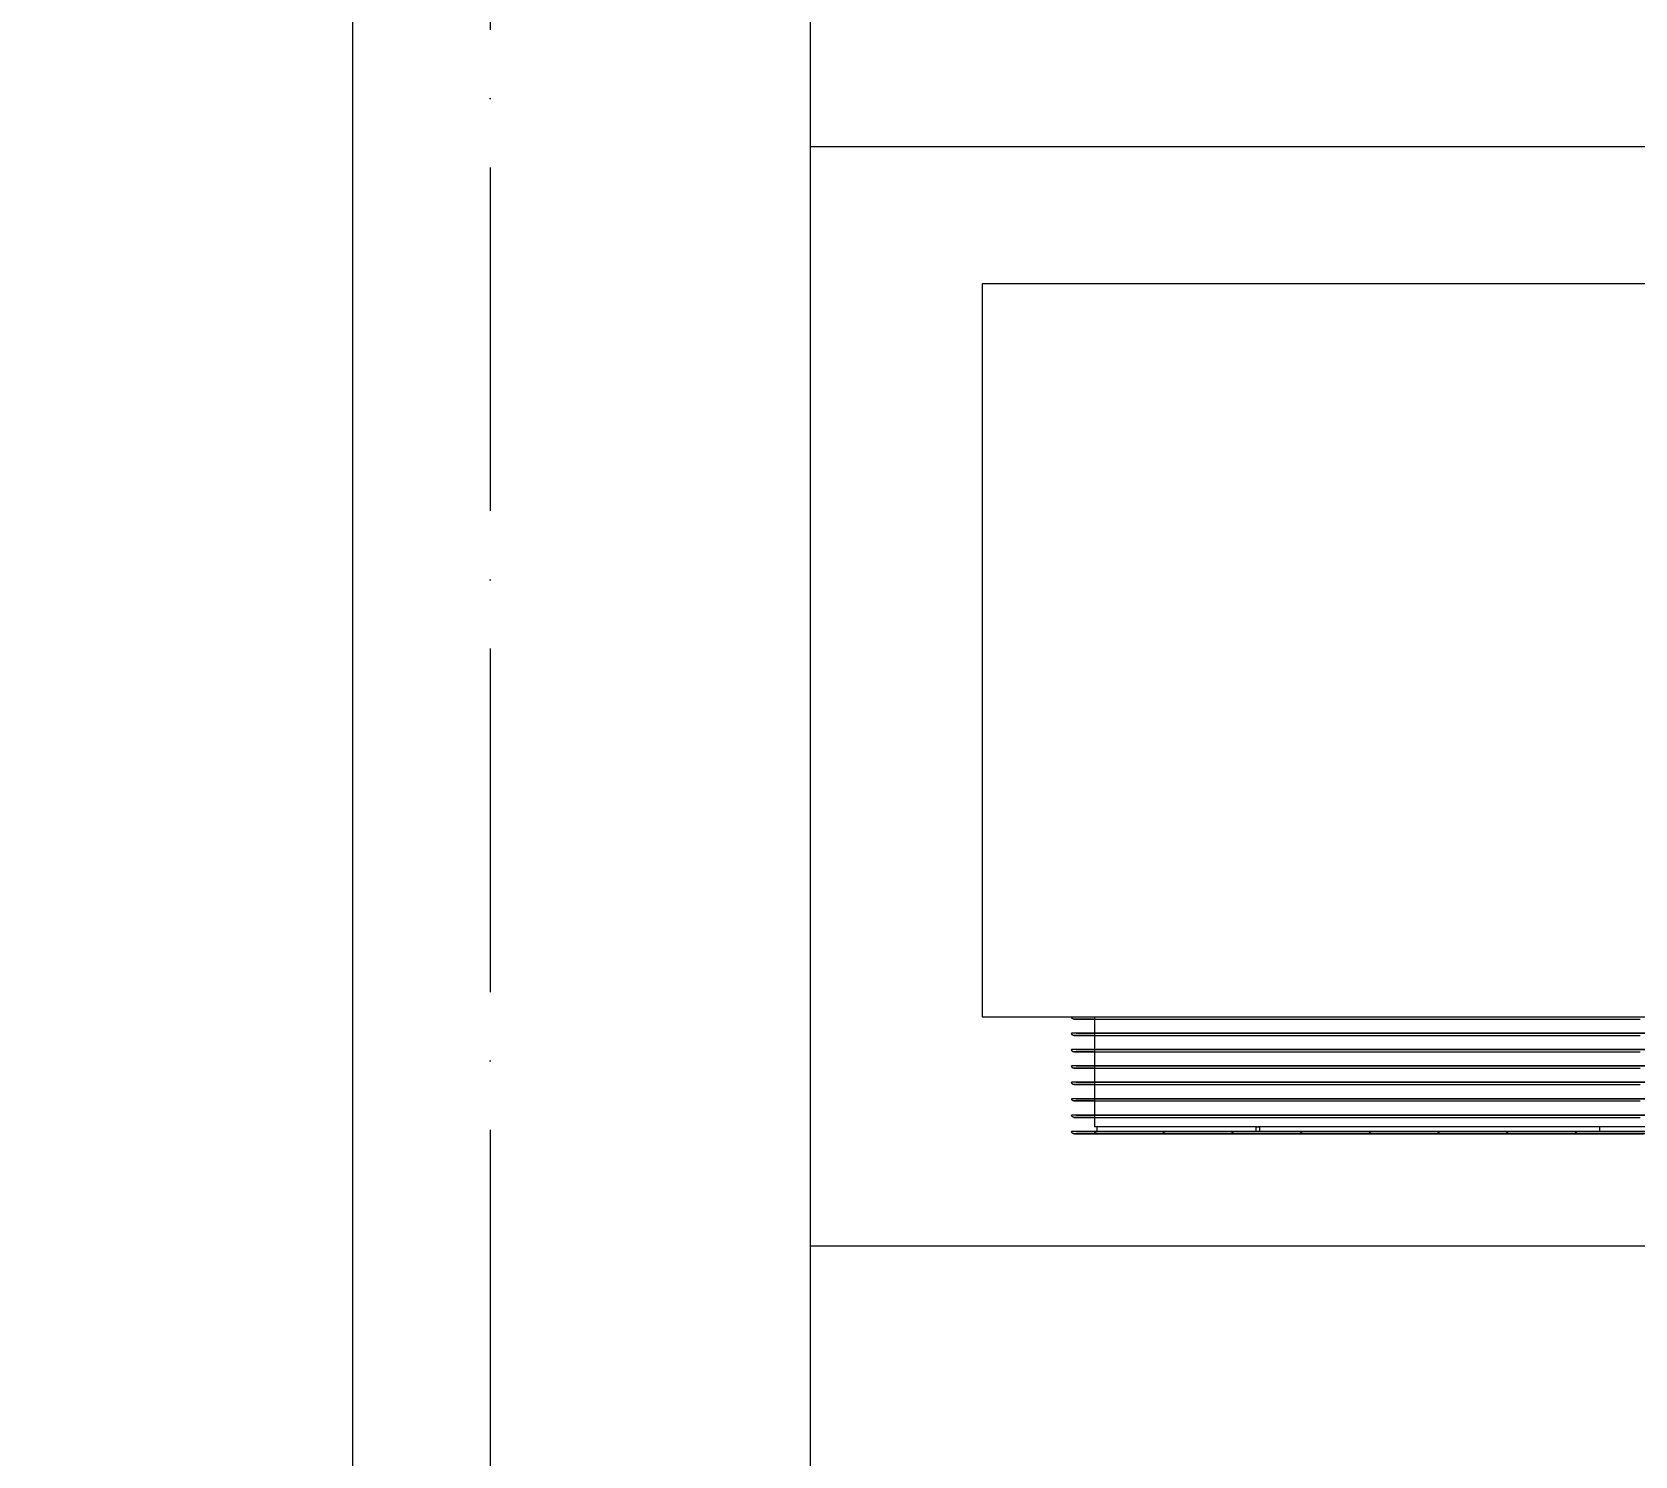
# Model space of a CAD drawing. Header units: millimetres. Extents: x -20144 to 122974, y -38328 to 48263.
# Drawn here: x 9001 to 9701, y 2908 to 3530 of the extents above; entities that cross this region are included whole.
import ezdxf

# ---------------------------------------------------------------- set-up
doc = ezdxf.new("R2010")
doc.units = ezdxf.units.MM
doc.linetypes.add('Grid Line', pattern=[4.2, 3, -0.6, 0, -0.6])
for name, color, linetype, lineweight in [('DIM', 1, 'Continuous', 5), ('DIM-200', 1, 'Continuous', 5), ('M-EQPM', 44, 'Continuous', 5), ('NET-CAT', 3, 'Continuous', 15), ('NET-THAY', 2, 'Continuous', 9), ('TRUC', 225, 'Continuous', 5)]:
    doc.layers.add(name, color=color, linetype=linetype, lineweight=lineweight)
doc.styles.add('Arial_3', font='arial_0.ttf', dxfattribs={"height": 400})
doc.dimstyles.new('Diagonal_-_2mm_Arial', dxfattribs={"dimscale": 304.8, "dimtxt": 408.10376, "dimasz": 0.984252, "dimexe": 0.656168, "dimexo": 4.593176, "dimgap": 0.098425, "dimtad": 1, "dimdec": 0, "dimzin": 0, "dimdsep": 46, "dimtxsty": 'Arial_3', "dimblk1": 'OBLIQUE', "dimblk2": 'OBLIQUE', "dimsah": 1, "dimcen": 0.09, "dimdle": 0.656168, "dimazin": 0, "dimtfac": 1, "dimtdec": 4, "dimtix": 1, "dimtmove": 0, "dimatfit": 3, "dimfxl": 0, "dimtvp": 1, "dimtolj": 1, "dimtzin": 0, "dimlwd": 9, "dimlwe": 9, "dimarcsym": 0})

# ---------------------------------------------------------------- blocks, each defined once
blk = doc.blocks.new('ALB-AC MAY LANH - Generic _Without Brackets_-1836009-MẶT BẰNG TẦNG 5 ĐẾN TẦNG 22')
at = {"layer": 'M-EQPM'}
for p, q in [((287.89, 320), (-582.11, 320)), ((-582.11, 320), (-582.11, 0)), ((-582.11, 0), (287.89, 0)), ((-533.11, 0), (-533.11, -48)), ((-534.07, -7.14), (-543.11, -7.14)), ((-41.11, -7.14), (-543.11, -7.14)), ((-541.11, -7.14), (-43.11, -7.14)), ((-541.11, -7.14), (-534.87, -7.14)), ((-534.07, -14.29), (-543.11, -14.29)), ((-41.11, -14.29), (-543.11, -14.29)), ((-541.11, -14.29), (-43.11, -14.29)), ((-541.11, -14.29), (-534.87, -14.29)), ((-534.07, -21.43), (-543.11, -21.43)), ((-41.11, -21.43), (-543.11, -21.43)), ((-541.11, -21.43), (-43.11, -21.43)), ((-541.11, -21.43), (-534.87, -21.43)), ((-534.07, -28.57), (-543.11, -28.57)), ((-41.11, -28.57), (-543.11, -28.57)), ((-541.11, -28.57), (-43.11, -28.57)), ((-541.11, -28.57), (-534.87, -28.57)), ((-534.07, -35.71), (-543.11, -35.71)), ((-41.11, -35.71), (-543.11, -35.71)), ((-541.11, -35.71), (-43.11, -35.71)), ((-541.11, -35.71), (-534.87, -35.71)), ((-534.07, -42.86), (-543.11, -42.86)), ((-41.11, -42.86), (-543.11, -42.86)), ((-541.11, -42.86), (-43.11, -42.86)), ((-541.11, -42.86), (-534.87, -42.86)), ((-462.18, -48), (-533.11, -48)), ((-532.11, -48), (-532.11, -50)), ((-462.52, -48), (-461.11, -48)), ((-462.52, -50), (-462.52, -48)), ((-122.41, -48), (-461.81, -48)), ((-461.11, -48), (-461.11, -50)), ((-312.61, -48), (-312.61, -50)), ((-533.24, -50), (-543.11, -50)), ((-41.11, -50), (-543.11, -50)), ((-541.11, -50), (-43.11, -50)), ((-541.11, -50), (-532.87, -50)), ((-462.18, -50), (-533.11, -50)), ((-461.11, -50), (-532.11, -50)), ((-531.11, -50), (-462.17, -50)), ((-462.3, -50), (-503.11, -50)), ((-501.11, -50), (-462.34, -50)), ((-462.37, -50), (-473.11, -50)), ((-471.11, -50), (-462.08, -50)), ((-461.11, -50), (-462.52, -50)), ((-122.41, -50), (-461.81, -50)), ((-312.61, -50), (-461.11, -50)), ((-460.4, -50), (-123.82, -50)), ((-143.65, -50), (-440.56, -50)), ((-439.15, -50), (-145.07, -50)), ((-164.12, -50), (-420.09, -50)), ((-418.68, -50), (-165.54, -50)), ((-186.01, -50), (-398.21, -50)), ((-396.79, -50), (-187.42, -50)), ((-207.26, -50), (-376.96, -50)), ((-375.54, -50), (-208.68, -50)), ((-228.52, -50), (-355.69, -50)), ((-354.28, -50), (-229.94, -50)), ((-249.64, -50), (-334.58, -50)), ((-333.16, -50), (-251.05, -50)), ((-270.82, -50), (-313.4, -50)), ((-271.02, -50), (-313.2, -50)), ((-313.2, -50), (-271.02, -50)), ((-313.13, -50), (-271.08, -50)), ((-271.1, -50), (-313.12, -50)), ((-271.36, -50), (-312.85, -50)), ((-312.85, -50), (-271.37, -50)), ((-312.85, -50), (-271.36, -50)), ((-271.38, -50), (-312.84, -50)), ((-271.41, -50), (-312.81, -50)), ((-312.8, -50), (-271.41, -50)), ((-271.45, -50), (-312.76, -50)), ((-312.76, -50), (-271.45, -50)), ((-271.45, -50), (-312.76, -50)), ((-312.76, -50), (-271.46, -50)), ((-271.58, -50), (-312.63, -50)), ((-312.63, -50), (-271.59, -50)), ((-271.6, -50), (-312.62, -50)), ((-312.62, -50), (-271.6, -50)), ((-311.79, -50), (-272.43, -50))]:
    blk.add_line(p, q, dxfattribs=at)
at = {"layer": 'M-EQPM', "flags": 128}
for points in [[(-542.11, -1), (-542.15, -1), (-542.19, -1), (-542.23, -0.99), (-542.27, -0.99), (-542.31, -0.98), (-542.35, -0.97), (-542.38, -0.96), (-542.42, -0.95), (-542.46, -0.94), (-542.5, -0.92), (-542.53, -0.9), (-542.57, -0.89), (-542.61, -0.87), (-542.64, -0.85), (-542.67, -0.83), (-542.71, -0.8), (-542.74, -0.78), (-542.77, -0.75), (-542.8, -0.72), (-542.83, -0.7), (-542.85, -0.67), (-542.88, -0.64), (-542.9, -0.61), (-542.93, -0.57), (-542.95, -0.54), (-542.97, -0.51), (-542.99, -0.47), (-543.01, -0.44), (-543.03, -0.4), (-543.04, -0.36), (-543.05, -0.32), (-543.07, -0.29), (-543.08, -0.25), (-543.09, -0.21), (-543.09, -0.17), (-543.1, -0.13), (-543.1, -0.09), (-543.11, -0.05), (-543.11, -0.01)], [(-542.11, -1), (-541.91, -1), (-541.31, -1), (-540.31, -1), (-538.92, -1), (-537.13, -1), (-534.94, -1), (-532.37, -1), (-529.42, -1), (-526.08, -1), (-522.37, -1), (-518.3, -1), (-513.86, -1), (-509.06, -1), (-503.92, -1), (-498.44, -1), (-492.63, -1), (-486.5, -1), (-480.06, -1), (-473.32, -1), (-466.29, -1), (-458.97, -1), (-451.4, -1), (-443.56, -1), (-435.49, -1), (-427.18, -1), (-418.66, -1), (-409.94, -1), (-401.03, -1), (-391.94, -1), (-382.7, -1), (-373.31, -1), (-363.79, -1), (-354.15, -1), (-344.42, -1), (-334.6, -1), (-324.71, -1), (-314.78, -1), (-304.8, -1), (-294.81, -1)], [(-533.6, -1), (-536, -1), (-538, -1), (-539.61, -1), (-540.82, -1), (-541.63, -1), (-542.05, -1), (-542.11, -1)], [(-542.11, -8.14), (-542.15, -8.14), (-542.19, -8.14), (-542.23, -8.14), (-542.27, -8.13), (-542.31, -8.12), (-542.35, -8.11), (-542.38, -8.1), (-542.42, -8.09), (-542.46, -8.08), (-542.5, -8.06), (-542.53, -8.05), (-542.57, -8.03), (-542.61, -8.01), (-542.64, -7.99), (-542.67, -7.97), (-542.71, -7.94), (-542.74, -7.92), (-542.77, -7.89), (-542.8, -7.87), (-542.83, -7.84), (-542.85, -7.81), (-542.88, -7.78), (-542.9, -7.75), (-542.93, -7.72), (-542.95, -7.68), (-542.97, -7.65), (-542.99, -7.61), (-543.01, -7.58), (-543.03, -7.54), (-543.04, -7.51), (-543.05, -7.47), (-543.07, -7.43), (-543.08, -7.39), (-543.09, -7.35), (-543.09, -7.31), (-543.1, -7.27), (-543.1, -7.23), (-543.11, -7.19), (-543.11, -7.15), (-543.11, -7.14)], [(-542.11, -8.14), (-541.91, -8.14), (-541.31, -8.14), (-540.31, -8.14), (-538.92, -8.14), (-537.13, -8.14), (-534.94, -8.14), (-532.37, -8.14), (-529.42, -8.14), (-526.08, -8.14), (-522.37, -8.14), (-518.3, -8.14), (-513.86, -8.14), (-509.06, -8.14), (-503.92, -8.14), (-498.44, -8.14), (-492.63, -8.14), (-486.5, -8.14), (-480.06, -8.14), (-473.32, -8.14), (-466.29, -8.14), (-458.97, -8.14), (-451.4, -8.14), (-443.56, -8.14), (-435.49, -8.14), (-427.18, -8.14), (-418.66, -8.14), (-409.94, -8.14), (-401.03, -8.14), (-391.94, -8.14), (-382.7, -8.14), (-373.31, -8.14), (-363.79, -8.14), (-354.15, -8.14), (-344.42, -8.14), (-334.6, -8.14), (-324.71, -8.14), (-314.78, -8.14), (-304.8, -8.14), (-294.81, -8.14)], [(-533.6, -8.14), (-536, -8.14), (-538, -8.14), (-539.61, -8.14), (-540.82, -8.14), (-541.63, -8.14), (-542.05, -8.14), (-542.11, -8.14)], [(-542.11, -15.29), (-542.15, -15.28), (-542.19, -15.28), (-542.23, -15.28), (-542.27, -15.27), (-542.31, -15.27), (-542.35, -15.26), (-542.38, -15.25), (-542.42, -15.23), (-542.46, -15.22), (-542.5, -15.21), (-542.53, -15.19), (-542.57, -15.17), (-542.61, -15.15), (-542.64, -15.13), (-542.67, -15.11), (-542.71, -15.09), (-542.74, -15.06), (-542.77, -15.04), (-542.8, -15.01), (-542.83, -14.98), (-542.85, -14.95), (-542.88, -14.92), (-542.9, -14.89), (-542.93, -14.86), (-542.95, -14.83), (-542.97, -14.79), (-542.99, -14.76), (-543.01, -14.72), (-543.03, -14.69), (-543.04, -14.65), (-543.05, -14.61), (-543.07, -14.57), (-543.08, -14.53), (-543.09, -14.49), (-543.09, -14.46), (-543.1, -14.42), (-543.1, -14.38), (-543.11, -14.34), (-543.11, -14.3), (-543.11, -14.29)], [(-542.11, -15.29), (-541.91, -15.29), (-541.31, -15.29), (-540.31, -15.29), (-538.92, -15.29), (-537.13, -15.29), (-534.94, -15.29), (-532.37, -15.29), (-529.42, -15.29), (-526.08, -15.29), (-522.37, -15.29), (-518.3, -15.29), (-513.86, -15.29), (-509.06, -15.29), (-503.92, -15.29), (-498.44, -15.29), (-492.63, -15.29), (-486.5, -15.29), (-480.06, -15.29), (-473.32, -15.29), (-466.29, -15.29), (-458.97, -15.29), (-451.4, -15.29), (-443.56, -15.29), (-435.49, -15.29), (-427.18, -15.29), (-418.66, -15.29), (-409.94, -15.29), (-401.03, -15.29), (-391.94, -15.29), (-382.7, -15.29), (-373.31, -15.29), (-363.79, -15.29), (-354.15, -15.29), (-344.42, -15.29), (-334.6, -15.29), (-324.71, -15.29), (-314.78, -15.29), (-304.8, -15.29), (-294.81, -15.29)], [(-533.6, -15.29), (-536, -15.29), (-538, -15.29), (-539.61, -15.29), (-540.82, -15.29), (-541.63, -15.29), (-542.05, -15.29), (-542.11, -15.29)], [(-542.11, -22.43), (-542.15, -22.43), (-542.19, -22.43), (-542.23, -22.42), (-542.27, -22.42), (-542.31, -22.41), (-542.35, -22.4), (-542.38, -22.39), (-542.42, -22.38), (-542.46, -22.36), (-542.5, -22.35), (-542.53, -22.33), (-542.57, -22.32), (-542.61, -22.3), (-542.64, -22.28), (-542.67, -22.25), (-542.71, -22.23), (-542.74, -22.21), (-542.77, -22.18), (-542.8, -22.15), (-542.83, -22.13), (-542.85, -22.1), (-542.88, -22.07), (-542.9, -22.03), (-542.93, -22), (-542.95, -21.97), (-542.97, -21.93), (-542.99, -21.9), (-543.01, -21.86), (-543.03, -21.83), (-543.04, -21.79), (-543.05, -21.75), (-543.07, -21.72), (-543.08, -21.68), (-543.09, -21.64), (-543.09, -21.6), (-543.1, -21.56), (-543.1, -21.52), (-543.11, -21.48), (-543.11, -21.44), (-543.11, -21.43)], [(-542.11, -22.43), (-541.91, -22.43), (-541.31, -22.43), (-540.31, -22.43), (-538.92, -22.43), (-537.13, -22.43), (-534.94, -22.43), (-532.37, -22.43), (-529.42, -22.43), (-526.08, -22.43), (-522.37, -22.43), (-518.3, -22.43), (-513.86, -22.43), (-509.06, -22.43), (-503.92, -22.43), (-498.44, -22.43), (-492.63, -22.43), (-486.5, -22.43), (-480.06, -22.43), (-473.32, -22.43), (-466.29, -22.43), (-458.97, -22.43), (-451.4, -22.43), (-443.56, -22.43), (-435.49, -22.43), (-427.18, -22.43), (-418.66, -22.43), (-409.94, -22.43), (-401.03, -22.43), (-391.94, -22.43), (-382.7, -22.43), (-373.31, -22.43), (-363.79, -22.43), (-354.15, -22.43), (-344.42, -22.43), (-334.6, -22.43), (-324.71, -22.43), (-314.78, -22.43), (-304.8, -22.43), (-294.81, -22.43)], [(-533.6, -22.43), (-536, -22.43), (-538, -22.43), (-539.61, -22.43), (-540.82, -22.43), (-541.63, -22.43), (-542.05, -22.43), (-542.11, -22.43)], [(-542.11, -29.57), (-542.15, -29.57), (-542.19, -29.57), (-542.23, -29.56), (-542.27, -29.56), (-542.31, -29.55), (-542.35, -29.54), (-542.38, -29.53), (-542.42, -29.52), (-542.46, -29.51), (-542.5, -29.49), (-542.53, -29.48), (-542.57, -29.46), (-542.61, -29.44), (-542.64, -29.42), (-542.67, -29.4), (-542.71, -29.37), (-542.74, -29.35), (-542.77, -29.32), (-542.8, -29.3), (-542.83, -29.27), (-542.85, -29.24), (-542.88, -29.21), (-542.9, -29.18), (-542.93, -29.14), (-542.95, -29.11), (-542.97, -29.08), (-542.99, -29.04), (-543.01, -29.01), (-543.03, -28.97), (-543.04, -28.93), (-543.05, -28.9), (-543.07, -28.86), (-543.08, -28.82), (-543.09, -28.78), (-543.09, -28.74), (-543.1, -28.7), (-543.1, -28.66), (-543.11, -28.62), (-543.11, -28.58), (-543.11, -28.57)], [(-542.11, -29.57), (-541.91, -29.57), (-541.31, -29.57), (-540.31, -29.57), (-538.92, -29.57), (-537.13, -29.57), (-534.94, -29.57), (-532.37, -29.57), (-529.42, -29.57), (-526.08, -29.57), (-522.37, -29.57), (-518.3, -29.57), (-513.86, -29.57), (-509.06, -29.57), (-503.92, -29.57), (-498.44, -29.57), (-492.63, -29.57), (-486.5, -29.57), (-480.06, -29.57), (-473.32, -29.57), (-466.29, -29.57), (-458.97, -29.57), (-451.4, -29.57), (-443.56, -29.57), (-435.49, -29.57), (-427.18, -29.57), (-418.66, -29.57), (-409.94, -29.57), (-401.03, -29.57), (-391.94, -29.57), (-382.7, -29.57), (-373.31, -29.57), (-363.79, -29.57), (-354.15, -29.57), (-344.42, -29.57), (-334.6, -29.57), (-324.71, -29.57), (-314.78, -29.57), (-304.8, -29.57), (-294.81, -29.57)], [(-533.6, -29.57), (-536, -29.57), (-538, -29.57), (-539.61, -29.57), (-540.82, -29.57), (-541.63, -29.57), (-542.05, -29.57), (-542.11, -29.57)], [(-542.11, -36.71), (-542.15, -36.71), (-542.19, -36.71), (-542.23, -36.71), (-542.27, -36.7), (-542.31, -36.69), (-542.35, -36.69), (-542.38, -36.68), (-542.42, -36.66), (-542.46, -36.65), (-542.5, -36.64), (-542.53, -36.62), (-542.57, -36.6), (-542.61, -36.58), (-542.64, -36.56), (-542.67, -36.54), (-542.71, -36.52), (-542.74, -36.49), (-542.77, -36.47), (-542.8, -36.44), (-542.83, -36.41), (-542.85, -36.38), (-542.88, -36.35), (-542.9, -36.32), (-542.93, -36.29), (-542.95, -36.25), (-542.97, -36.22), (-542.99, -36.19), (-543.01, -36.15), (-543.03, -36.11), (-543.04, -36.08), (-543.05, -36.04), (-543.07, -36), (-543.08, -35.96), (-543.09, -35.92), (-543.09, -35.88), (-543.1, -35.84), (-543.1, -35.8), (-543.11, -35.77), (-543.11, -35.73), (-543.11, -35.71)], [(-542.11, -36.71), (-541.91, -36.71), (-541.31, -36.71), (-540.31, -36.71), (-538.92, -36.71), (-537.13, -36.71), (-534.94, -36.71), (-532.37, -36.71), (-529.42, -36.71), (-526.08, -36.71), (-522.37, -36.71), (-518.3, -36.71), (-513.86, -36.71), (-509.06, -36.71), (-503.92, -36.71), (-498.44, -36.71), (-492.63, -36.71), (-486.5, -36.71), (-480.06, -36.71), (-473.32, -36.71), (-466.29, -36.71), (-458.97, -36.71), (-451.4, -36.71), (-443.56, -36.71), (-435.49, -36.71), (-427.18, -36.71), (-418.66, -36.71), (-409.94, -36.71), (-401.03, -36.71), (-391.94, -36.71), (-382.7, -36.71), (-373.31, -36.71), (-363.79, -36.71), (-354.15, -36.71), (-344.42, -36.71), (-334.6, -36.71), (-324.71, -36.71), (-314.78, -36.71), (-304.8, -36.71), (-294.81, -36.71)], [(-533.6, -36.71), (-536, -36.71), (-538, -36.71), (-539.61, -36.71), (-540.82, -36.71), (-541.63, -36.71), (-542.05, -36.71), (-542.11, -36.71)], [(-542.11, -43.86), (-542.15, -43.86), (-542.19, -43.85), (-542.23, -43.85), (-542.27, -43.84), (-542.31, -43.84), (-542.35, -43.83), (-542.38, -43.82), (-542.42, -43.81), (-542.46, -43.79), (-542.5, -43.78), (-542.53, -43.76), (-542.57, -43.74), (-542.61, -43.72), (-542.64, -43.7), (-542.67, -43.68), (-542.71, -43.66), (-542.74, -43.63), (-542.77, -43.61), (-542.8, -43.58), (-542.83, -43.55), (-542.85, -43.52), (-542.88, -43.49), (-542.9, -43.46), (-542.93, -43.43), (-542.95, -43.4), (-542.97, -43.36), (-542.99, -43.33), (-543.01, -43.29), (-543.03, -43.26), (-543.04, -43.22), (-543.05, -43.18), (-543.07, -43.14), (-543.08, -43.11), (-543.09, -43.07), (-543.09, -43.03), (-543.1, -42.99), (-543.1, -42.95), (-543.11, -42.91), (-543.11, -42.87), (-543.11, -42.86)], [(-542.11, -43.86), (-541.91, -43.86), (-541.31, -43.86), (-540.31, -43.86), (-538.92, -43.86), (-537.13, -43.86), (-534.94, -43.86), (-532.37, -43.86), (-529.42, -43.86), (-526.08, -43.86), (-522.37, -43.86), (-518.3, -43.86), (-513.86, -43.86), (-509.06, -43.86), (-503.92, -43.86), (-498.44, -43.86), (-492.63, -43.86), (-486.5, -43.86), (-480.06, -43.86), (-473.32, -43.86), (-466.29, -43.86), (-458.97, -43.86), (-451.4, -43.86), (-443.56, -43.86), (-435.49, -43.86), (-427.18, -43.86), (-418.66, -43.86), (-409.94, -43.86), (-401.03, -43.86), (-391.94, -43.86), (-382.7, -43.86), (-373.31, -43.86), (-363.79, -43.86), (-354.15, -43.86), (-344.42, -43.86), (-334.6, -43.86), (-324.71, -43.86), (-314.78, -43.86), (-304.8, -43.86), (-294.81, -43.86)], [(-533.6, -43.86), (-536, -43.86), (-538, -43.86), (-539.61, -43.86), (-540.82, -43.86), (-541.63, -43.86), (-542.05, -43.86), (-542.11, -43.86)], [(-542.11, -51), (-542.15, -51), (-542.19, -51), (-542.23, -50.99), (-542.27, -50.99), (-542.31, -50.98), (-542.35, -50.97), (-542.38, -50.96), (-542.42, -50.95), (-542.46, -50.94), (-542.5, -50.92), (-542.53, -50.9), (-542.57, -50.89), (-542.61, -50.87), (-542.64, -50.85), (-542.67, -50.83), (-542.71, -50.8), (-542.74, -50.78), (-542.77, -50.75), (-542.8, -50.72), (-542.83, -50.7), (-542.85, -50.67), (-542.88, -50.64), (-542.9, -50.61), (-542.93, -50.57), (-542.95, -50.54), (-542.97, -50.51), (-542.99, -50.47), (-543.01, -50.44), (-543.03, -50.4), (-543.04, -50.36), (-543.05, -50.32), (-543.07, -50.29), (-543.08, -50.25), (-543.09, -50.21), (-543.09, -50.17), (-543.1, -50.13), (-543.1, -50.09), (-543.11, -50.05), (-543.11, -50.01), (-543.11, -50)], [(-542.11, -51), (-541.91, -51), (-541.31, -51), (-540.31, -51), (-538.92, -51), (-537.13, -51), (-534.94, -51), (-532.37, -51), (-529.42, -51), (-526.08, -51), (-522.37, -51), (-518.3, -51), (-513.86, -51), (-509.06, -51), (-503.92, -51), (-498.44, -51), (-492.63, -51), (-486.5, -51), (-480.06, -51), (-473.32, -51), (-466.29, -51), (-458.97, -51), (-451.4, -51), (-443.56, -51), (-435.49, -51), (-427.18, -51), (-418.66, -51), (-409.94, -51), (-401.03, -51), (-391.94, -51), (-382.7, -51), (-373.31, -51), (-363.79, -51), (-354.15, -51), (-344.42, -51), (-334.6, -51), (-324.71, -51), (-314.78, -51), (-304.8, -51), (-294.81, -51)], [(-289.41, -51), (-299.41, -51), (-309.4, -51), (-319.36, -51), (-329.27, -51), (-339.13, -51), (-348.91, -51), (-358.6, -51), (-368.18, -51), (-377.65, -51), (-386.97, -51), (-396.15, -51), (-405.15, -51), (-413.98, -51), (-422.61, -51), (-431.03, -51), (-439.23, -51), (-447.2, -51), (-454.92, -51), (-462.37, -51), (-469.56, -51), (-476.46, -51), (-483.06, -51), (-489.36, -51), (-495.35, -51), (-501.01, -51), (-506.33, -51), (-511.31, -51), (-515.94, -51), (-520.22, -51), (-524.13, -51), (-527.66, -51), (-530.82, -51), (-533.6, -51), (-536, -51), (-538, -51), (-539.61, -51), (-540.82, -51), (-541.63, -51), (-542.05, -51), (-542.11, -51)], [(-532.11, -51), (-532.15, -51), (-532.19, -51), (-532.23, -50.99), (-532.27, -50.99), (-532.31, -50.98), (-532.35, -50.97), (-532.38, -50.96), (-532.42, -50.95), (-532.46, -50.94), (-532.5, -50.92), (-532.53, -50.9), (-532.57, -50.89), (-532.61, -50.87), (-532.64, -50.85), (-532.67, -50.83), (-532.71, -50.8), (-532.74, -50.78), (-532.77, -50.75), (-532.8, -50.72), (-532.83, -50.7), (-532.85, -50.67), (-532.88, -50.64), (-532.9, -50.61), (-532.93, -50.57), (-532.95, -50.54), (-532.97, -50.51), (-532.99, -50.47), (-533.01, -50.44), (-533.03, -50.4), (-533.04, -50.36), (-533.05, -50.32), (-533.07, -50.29), (-533.08, -50.25), (-533.09, -50.21), (-533.09, -50.17), (-533.1, -50.13), (-533.1, -50.09), (-533.11, -50.05), (-533.11, -50.01), (-533.11, -50)], [(-532.11, -51), (-531.92, -51), (-531.34, -51), (-530.38, -51), (-529.04, -51), (-527.32, -51), (-525.23, -51), (-522.76, -51), (-519.93, -51), (-516.72, -51), (-513.16, -51), (-509.25, -51), (-504.99, -51), (-500.39, -51), (-495.45, -51), (-490.19, -51), (-484.61, -51), (-478.73, -51), (-472.54, -51), (-466.07, -51), (-459.32, -51), (-452.3, -51), (-445.02, -51), (-437.51, -51), (-429.75, -51), (-421.78, -51), (-413.6, -51), (-405.23, -51), (-396.67, -51), (-387.95, -51), (-379.07, -51), (-370.06, -51), (-360.92, -51), (-351.67, -51), (-342.33, -51), (-332.9, -51), (-323.41, -51), (-313.87, -51), (-304.29, -51), (-294.7, -51)], [(-289.52, -51), (-299.12, -51), (-308.7, -51), (-318.27, -51), (-327.78, -51), (-337.25, -51), (-346.64, -51), (-355.94, -51), (-365.14, -51), (-374.22, -51), (-383.18, -51), (-391.98, -51), (-400.63, -51), (-409.1, -51), (-417.39, -51), (-425.48, -51), (-433.35, -51), (-441, -51), (-448.4, -51), (-455.56, -51), (-462.46, -51), (-469.08, -51), (-475.42, -51), (-481.47, -51), (-487.22, -51), (-492.65, -51), (-497.76, -51), (-502.54, -51), (-506.99, -51), (-511.09, -51), (-514.85, -51), (-518.24, -51), (-521.28, -51), (-523.94, -51), (-526.24, -51), (-528.16, -51), (-529.71, -51), (-530.87, -51), (-531.65, -51), (-532.05, -51), (-532.11, -51)], [(-502.11, -51), (-502.15, -51), (-502.19, -51), (-502.23, -50.99), (-502.27, -50.99), (-502.31, -50.98), (-502.35, -50.97), (-502.38, -50.96), (-502.42, -50.95), (-502.46, -50.94), (-502.5, -50.92), (-502.53, -50.9), (-502.57, -50.89), (-502.61, -50.87), (-502.64, -50.85), (-502.67, -50.83), (-502.71, -50.8), (-502.74, -50.78), (-502.77, -50.75), (-502.8, -50.72), (-502.83, -50.7), (-502.85, -50.67), (-502.88, -50.64), (-502.9, -50.61), (-502.93, -50.57), (-502.95, -50.54), (-502.97, -50.51), (-502.99, -50.47), (-503.01, -50.44), (-503.03, -50.4), (-503.04, -50.36), (-503.05, -50.32), (-503.07, -50.29), (-503.08, -50.25), (-503.09, -50.21), (-503.09, -50.17), (-503.1, -50.13), (-503.1, -50.09), (-503.11, -50.05), (-503.11, -50.01), (-503.11, -50)], [(-502.11, -51), (-501.94, -51), (-501.44, -51), (-500.6, -51), (-499.43, -51), (-497.92, -51), (-496.09, -51), (-493.93, -51), (-491.45, -51), (-488.65, -51), (-485.53, -51), (-482.11, -51), (-478.38, -51), (-474.35, -51), (-470.03, -51), (-465.43, -51), (-460.55, -51), (-455.4, -51), (-449.99, -51), (-444.32, -51), (-438.42, -51), (-432.28, -51), (-425.91, -51), (-419.33, -51), (-412.55, -51), (-405.57, -51), (-398.41, -51), (-391.09, -51), (-383.6, -51), (-375.97, -51), (-368.2, -51), (-360.32, -51), (-352.32, -51), (-344.23, -51), (-336.05, -51), (-327.8, -51), (-319.5, -51), (-311.15, -51), (-302.77, -51), (-294.38, -51)], [(-289.84, -51), (-298.24, -51), (-306.63, -51), (-315, -51), (-323.33, -51), (-331.6, -51), (-339.82, -51), (-347.96, -51), (-356.01, -51), (-363.96, -51), (-371.79, -51), (-379.5, -51), (-387.07, -51), (-394.48, -51), (-401.73, -51), (-408.81, -51), (-415.69, -51), (-422.38, -51), (-428.87, -51), (-435.13, -51), (-441.16, -51), (-446.96, -51), (-452.51, -51), (-457.8, -51), (-462.83, -51), (-467.58, -51), (-472.06, -51), (-476.24, -51), (-480.13, -51), (-483.72, -51), (-487, -51), (-489.98, -51), (-492.63, -51), (-494.96, -51), (-496.97, -51), (-498.66, -51), (-500.01, -51), (-501.03, -51), (-501.71, -51), (-502.06, -51), (-502.11, -51)], [(-472.11, -51), (-472.15, -51), (-472.19, -51), (-472.23, -50.99), (-472.27, -50.99), (-472.31, -50.98), (-472.35, -50.97), (-472.38, -50.96), (-472.42, -50.95), (-472.46, -50.94), (-472.5, -50.92), (-472.53, -50.9), (-472.57, -50.89), (-472.61, -50.87), (-472.64, -50.85), (-472.67, -50.83), (-472.71, -50.8), (-472.74, -50.78), (-472.77, -50.75), (-472.8, -50.72), (-472.83, -50.7), (-472.85, -50.67), (-472.88, -50.64), (-472.9, -50.61), (-472.93, -50.57), (-472.95, -50.54), (-472.97, -50.51), (-472.99, -50.47), (-473.01, -50.44), (-473.03, -50.4), (-473.04, -50.36), (-473.05, -50.32), (-473.07, -50.29), (-473.08, -50.25), (-473.09, -50.21), (-473.09, -50.17), (-473.1, -50.13), (-473.1, -50.09), (-473.11, -50.05), (-473.11, -50.01), (-473.11, -50)], [(-472.11, -51), (-471.96, -51), (-471.53, -51), (-470.81, -51), (-469.81, -51), (-468.52, -51), (-466.95, -51), (-465.1, -51), (-462.97, -51), (-460.57, -51), (-457.9, -51), (-454.96, -51), (-451.77, -51), (-448.32, -51), (-444.61, -51), (-440.67, -51), (-436.49, -51), (-432.07, -51), (-427.43, -51), (-422.58, -51), (-417.52, -51), (-412.25, -51), (-406.8, -51), (-401.16, -51), (-395.34, -51), (-389.36, -51), (-383.23, -51), (-376.95, -51), (-370.53, -51), (-363.99, -51), (-357.33, -51), (-350.57, -51), (-343.72, -51), (-336.78, -51), (-329.77, -51), (-322.7, -51), (-315.58, -51), (-308.43, -51), (-301.25, -51), (-294.05, -51)], [(-290.17, -51), (-297.36, -51), (-304.56, -51), (-311.73, -51), (-318.87, -51), (-325.96, -51), (-333, -51), (-339.98, -51), (-346.88, -51), (-353.7, -51), (-360.41, -51), (-367.01, -51), (-373.5, -51), (-379.86, -51), (-386.07, -51), (-392.13, -51), (-398.04, -51), (-403.77, -51), (-409.33, -51), (-414.7, -51), (-419.87, -51), (-424.84, -51), (-429.6, -51), (-434.13, -51), (-438.44, -51), (-442.51, -51), (-446.35, -51), (-449.94, -51), (-453.27, -51), (-456.35, -51), (-459.16, -51), (-461.71, -51), (-463.98, -51), (-465.98, -51), (-467.71, -51), (-469.15, -51), (-470.31, -51), (-471.18, -51), (-471.77, -51), (-472.07, -51), (-472.11, -51)], [(-442.11, -51), (-442.15, -51), (-442.19, -51), (-442.23, -50.99), (-442.27, -50.99), (-442.31, -50.98), (-442.35, -50.97), (-442.38, -50.96), (-442.42, -50.95), (-442.46, -50.94), (-442.5, -50.92), (-442.53, -50.9), (-442.57, -50.89), (-442.61, -50.87), (-442.64, -50.85), (-442.67, -50.83), (-442.71, -50.8), (-442.74, -50.78), (-442.77, -50.75), (-442.8, -50.72), (-442.83, -50.7), (-442.85, -50.67), (-442.88, -50.64), (-442.9, -50.61), (-442.93, -50.57), (-442.95, -50.54), (-442.97, -50.51), (-442.99, -50.47), (-443.01, -50.44), (-443.03, -50.4), (-443.04, -50.36), (-443.05, -50.32), (-443.07, -50.29), (-443.08, -50.25), (-443.09, -50.21), (-443.09, -50.17), (-443.1, -50.13), (-443.1, -50.09), (-443.11, -50.05)], [(-442.11, -51), (-441.99, -51), (-441.63, -51), (-441.03, -51), (-440.19, -51), (-439.12, -51), (-437.81, -51), (-436.27, -51), (-434.49, -51), (-432.49, -51), (-430.27, -51), (-427.82, -51), (-425.16, -51), (-422.28, -51), (-419.2, -51), (-415.91, -51), (-412.42, -51), (-408.74, -51), (-404.88, -51), (-400.83, -51), (-396.61, -51), (-392.23, -51), (-387.68, -51), (-382.98, -51), (-378.14, -51), (-373.15, -51), (-368.04, -51), (-362.81, -51), (-357.46, -51), (-352.01, -51), (-346.46, -51), (-340.83, -51), (-335.12, -51), (-329.33, -51), (-323.49, -51), (-317.6, -51), (-311.67, -51), (-305.71, -51), (-299.72, -51), (-293.73, -51)], [(-296.49, -51), (-302.48, -51), (-308.46, -51), (-314.41, -51), (-320.32, -51), (-326.19, -51), (-332, -51), (-337.75, -51), (-343.43, -51), (-349.03, -51), (-354.53, -51), (-359.93, -51), (-365.23, -51), (-370.41, -51), (-375.46, -51), (-380.38, -51), (-385.16, -51), (-389.79, -51), (-394.27, -51), (-398.58, -51), (-402.72, -51), (-406.68, -51), (-410.46, -51), (-414.05, -51), (-417.45, -51), (-420.64, -51), (-423.63, -51), (-426.41, -51), (-428.97, -51), (-431.32, -51), (-433.44, -51), (-435.34, -51), (-437.01, -51), (-438.44, -51), (-439.64, -51), (-440.61, -51), (-441.34, -51), (-441.82, -51), (-442.07, -51), (-442.11, -51)], [(-412.11, -51), (-412.15, -51), (-412.19, -51), (-412.23, -50.99), (-412.27, -50.99), (-412.31, -50.98), (-412.35, -50.97), (-412.38, -50.96), (-412.42, -50.95), (-412.46, -50.94), (-412.5, -50.92), (-412.53, -50.9), (-412.57, -50.89), (-412.61, -50.87), (-412.64, -50.85), (-412.67, -50.83), (-412.71, -50.8), (-412.74, -50.78), (-412.77, -50.75), (-412.8, -50.72), (-412.83, -50.7), (-412.85, -50.67), (-412.88, -50.64), (-412.9, -50.61), (-412.93, -50.57), (-412.95, -50.54), (-412.97, -50.51), (-412.99, -50.47), (-413.01, -50.44), (-413.03, -50.4), (-413.04, -50.36), (-413.05, -50.32), (-413.07, -50.29), (-413.08, -50.25), (-413.09, -50.21), (-413.09, -50.17), (-413.1, -50.13), (-413.1, -50.09), (-413.11, -50.05)], [(-412.11, -51), (-412.01, -51), (-411.72, -51), (-411.25, -51), (-410.58, -51), (-409.72, -51), (-408.67, -51), (-407.44, -51), (-406.02, -51), (-404.42, -51), (-402.64, -51), (-400.68, -51), (-398.55, -51), (-396.25, -51), (-393.78, -51), (-391.15, -51), (-388.36, -51), (-385.42, -51), (-382.33, -51), (-379.09, -51), (-375.71, -51), (-372.2, -51), (-368.57, -51), (-364.81, -51), (-360.93, -51), (-356.94, -51), (-352.85, -51), (-348.67, -51), (-344.39, -51), (-340.03, -51), (-335.59, -51), (-331.08, -51), (-326.51, -51), (-321.89, -51), (-317.22, -51), (-312.5, -51), (-307.76, -51), (-302.99, -51), (-298.2, -51), (-293.4, -51)], [(-295.61, -51), (-300.41, -51), (-305.19, -51), (-309.95, -51), (-314.68, -51), (-319.37, -51), (-324.02, -51), (-328.62, -51), (-333.17, -51), (-337.64, -51), (-342.05, -51), (-346.37, -51), (-350.61, -51), (-354.75, -51), (-358.79, -51), (-362.73, -51), (-366.55, -51), (-370.26, -51), (-373.84, -51), (-377.28, -51), (-380.6, -51), (-383.77, -51), (-386.79, -51), (-389.66, -51), (-392.38, -51), (-394.94, -51), (-397.33, -51), (-399.55, -51), (-401.6, -51), (-403.48, -51), (-405.18, -51), (-406.69, -51), (-408.03, -51), (-409.17, -51), (-410.14, -51), (-410.91, -51), (-411.49, -51), (-411.88, -51), (-412.08, -51), (-412.11, -51)], [(-382.11, -51), (-382.15, -51), (-382.19, -51), (-382.23, -50.99), (-382.27, -50.99), (-382.31, -50.98), (-382.35, -50.97), (-382.38, -50.96), (-382.42, -50.95), (-382.46, -50.94), (-382.5, -50.92), (-382.53, -50.9), (-382.57, -50.89), (-382.61, -50.87), (-382.64, -50.85), (-382.67, -50.83), (-382.71, -50.8), (-382.74, -50.78), (-382.77, -50.75), (-382.8, -50.72), (-382.83, -50.7), (-382.85, -50.67), (-382.88, -50.64), (-382.9, -50.61), (-382.93, -50.57), (-382.95, -50.54), (-382.97, -50.51), (-382.99, -50.47), (-383.01, -50.44), (-383.03, -50.4), (-383.04, -50.36), (-383.05, -50.32), (-383.07, -50.29), (-383.08, -50.25), (-383.09, -50.21), (-383.09, -50.17), (-383.1, -50.13), (-383.1, -50.09), (-383.11, -50.05)], [(-382.11, -51), (-382.04, -51), (-381.82, -51), (-381.46, -51), (-380.96, -51), (-380.31, -51), (-379.53, -51), (-378.6, -51), (-377.54, -51), (-376.34, -51), (-375, -51), (-373.54, -51), (-371.94, -51), (-370.21, -51), (-368.36, -51), (-366.39, -51), (-364.3, -51), (-362.09, -51), (-359.77, -51), (-357.34, -51), (-354.81, -51), (-352.18, -51), (-349.45, -51), (-346.63, -51), (-343.73, -51), (-340.74, -51), (-337.67, -51), (-334.53, -51), (-331.32, -51), (-328.05, -51), (-324.72, -51), (-321.34, -51), (-317.91, -51), (-314.44, -51), (-310.94, -51), (-307.41, -51), (-303.85, -51), (-300.27, -51), (-296.68, -51)], [(-294.74, -51), (-298.33, -51), (-301.92, -51), (-305.49, -51), (-309.04, -51), (-312.56, -51), (-316.05, -51), (-319.5, -51), (-322.9, -51), (-326.26, -51), (-329.56, -51), (-332.8, -51), (-335.98, -51), (-339.09, -51), (-342.12, -51), (-345.07, -51), (-347.94, -51), (-350.72, -51), (-353.4, -51), (-355.99, -51), (-358.47, -51), (-360.85, -51), (-363.12, -51), (-365.27, -51), (-367.31, -51), (-369.23, -51), (-371.02, -51), (-372.69, -51), (-374.23, -51), (-375.64, -51), (-376.91, -51), (-378.05, -51), (-379.05, -51), (-379.91, -51), (-380.63, -51), (-381.21, -51), (-381.64, -51), (-381.94, -51), (-382.09, -51), (-382.11, -51)], [(-352.11, -51), (-352.15, -51), (-352.19, -51), (-352.23, -50.99), (-352.27, -50.99), (-352.31, -50.98), (-352.35, -50.97), (-352.38, -50.96), (-352.42, -50.95), (-352.46, -50.94), (-352.5, -50.92), (-352.53, -50.9), (-352.57, -50.89), (-352.61, -50.87), (-352.64, -50.85), (-352.67, -50.83), (-352.71, -50.8), (-352.74, -50.78), (-352.77, -50.75), (-352.8, -50.72), (-352.83, -50.7), (-352.85, -50.67), (-352.88, -50.64), (-352.9, -50.61), (-352.93, -50.57), (-352.95, -50.54), (-352.97, -50.51), (-352.99, -50.47), (-353.01, -50.44), (-353.03, -50.4), (-353.04, -50.36), (-353.05, -50.32), (-353.07, -50.29), (-353.08, -50.25), (-353.09, -50.21), (-353.09, -50.17), (-353.1, -50.13), (-353.1, -50.09), (-353.11, -50.05)], [(-352.11, -51), (-352.06, -51), (-351.92, -51), (-351.68, -51), (-351.34, -51), (-350.91, -51), (-350.39, -51), (-349.77, -51), (-349.06, -51), (-348.26, -51), (-347.37, -51), (-346.39, -51), (-345.33, -51), (-344.18, -51), (-342.94, -51), (-341.63, -51), (-340.23, -51), (-338.76, -51), (-337.22, -51), (-335.6, -51), (-333.91, -51), (-332.16, -51), (-330.34, -51), (-328.46, -51), (-326.52, -51), (-324.53, -51), (-322.48, -51), (-320.39, -51), (-318.25, -51), (-316.07, -51), (-313.85, -51), (-311.6, -51), (-309.31, -51), (-307, -51), (-304.66, -51), (-302.31, -51), (-299.93, -51), (-297.55, -51), (-295.15, -51)], [(-296.26, -51), (-298.65, -51), (-301.03, -51), (-303.39, -51), (-305.74, -51), (-308.07, -51), (-310.37, -51), (-312.64, -51), (-314.88, -51), (-317.08, -51), (-319.24, -51), (-321.36, -51), (-323.43, -51), (-325.45, -51), (-327.42, -51), (-329.33, -51), (-331.18, -51), (-332.97, -51), (-334.7, -51), (-336.35, -51), (-337.94, -51), (-339.45, -51), (-340.89, -51), (-342.24, -51), (-343.52, -51), (-344.72, -51), (-345.83, -51), (-346.85, -51), (-347.79, -51), (-348.64, -51), (-349.4, -51), (-350.07, -51), (-350.64, -51), (-351.12, -51), (-351.51, -51), (-351.8, -51), (-351.99, -51), (-352.09, -51), (-352.11, -51)], [(-322.11, -51), (-322.15, -51), (-322.19, -51), (-322.23, -50.99), (-322.27, -50.99), (-322.31, -50.98), (-322.35, -50.97), (-322.38, -50.96), (-322.42, -50.95), (-322.46, -50.94), (-322.5, -50.92), (-322.53, -50.9), (-322.57, -50.89), (-322.61, -50.87), (-322.64, -50.85), (-322.67, -50.83), (-322.71, -50.8), (-322.74, -50.78), (-322.77, -50.75), (-322.8, -50.72), (-322.83, -50.7), (-322.85, -50.67), (-322.88, -50.64), (-322.9, -50.61), (-322.93, -50.57), (-322.95, -50.54), (-322.97, -50.51), (-322.99, -50.47), (-323.01, -50.44), (-323.03, -50.4), (-323.04, -50.36), (-323.05, -50.32), (-323.07, -50.29), (-323.08, -50.25), (-323.09, -50.21), (-323.09, -50.17), (-323.1, -50.13), (-323.1, -50.09), (-323.11, -50.05)], [(-322.11, -51), (-322.08, -51), (-322.01, -51), (-321.89, -51), (-321.73, -51), (-321.51, -51), (-321.25, -51), (-320.94, -51), (-320.59, -51), (-320.19, -51), (-319.74, -51), (-319.25, -51), (-318.72, -51), (-318.14, -51), (-317.53, -51), (-316.87, -51), (-316.17, -51), (-315.44, -51), (-314.66, -51), (-313.85, -51), (-313.01, -51), (-312.13, -51), (-311.22, -51), (-310.28, -51), (-309.31, -51), (-308.32, -51), (-307.3, -51), (-306.25, -51), (-305.18, -51), (-304.09, -51), (-302.98, -51), (-301.85, -51), (-300.71, -51), (-299.55, -51), (-298.39, -51), (-297.21, -51), (-296.02, -51)], [(-296.57, -51), (-297.75, -51), (-298.92, -51), (-300.09, -51), (-301.24, -51), (-302.37, -51), (-303.49, -51), (-304.59, -51), (-305.67, -51), (-306.73, -51), (-307.77, -51), (-308.78, -51), (-309.76, -51), (-310.72, -51), (-311.65, -51), (-312.54, -51), (-313.4, -51), (-314.23, -51), (-315.02, -51), (-315.78, -51), (-316.5, -51), (-317.18, -51), (-317.82, -51), (-318.41, -51), (-318.97, -51), (-319.48, -51), (-319.95, -51), (-320.38, -51), (-320.75, -51), (-321.09, -51), (-321.37, -51), (-321.62, -51), (-321.81, -51), (-321.95, -51), (-322.05, -51), (-322.1, -51), (-322.11, -51)]]:
    blk.add_lwpolyline(points, dxfattribs=at)
blk = doc.blocks.new('DIMBLOCK34-MẶT BẰNG TẦNG 5 ĐẾN TẦNG 22')
at = {"layer": 'DIM-200', "lineweight": 9, "transparency": 16777216}
for p, q in [((5500.52, 2273.09), (5500.52, 1719.64)), ((5500.52, 1919.64), (5500.52, 2273.09)), ((9140.52, 2223.78), (9140.52, 1719.64)), ((9140.52, 1919.64), (9140.52, 2223.78)), ((5500.52, 1919.64), (5650.52, 2069.64)), ((9140.52, 1919.64), (9290.52, 2069.64)), ((5300.52, 1919.64), (9340.52, 1919.64)), ((5500.52, 1919.64), (5350.52, 1769.64)), ((9140.52, 1919.64), (8990.52, 1769.64))]:
    blk.add_line(p, q, dxfattribs=at)
at = {"layer": 'DIM-200', "color": 0, "lineweight": 9, "transparency": 16777216, "insert": (6705.23, 2468.94), "char_height": 400, "width": 1476.7078, "attachment_point": 1, "line_spacing_factor": 0.941778, "style": 'Arial_3'}
blk.add_mtext('3640', dxfattribs=at)
blk = doc.blocks.new('_Oblique')
at = {"color": 0, "linetype": 'ByBlock', "lineweight": -2}
blk.add_line((-0.5, -0.5), (0.5, 0.5), dxfattribs=at)

msp = doc.modelspace()

# ---------------------------------------------------------------- linework, layer by layer
at = {"layer": 'NET-CAT'}
for p, q in [((9340.52, 3479.94), (9340.52, 6159.94)), ((9140.52, 3599.94), (9140.52, 1999.94)), ((9340.52, 1999.94), (9340.52, 3479.94))]:
    msp.add_line(p, q, dxfattribs=at)
at = {"layer": 'NET-THAY'}
for p, q in [((9340.52, 3479.94), (10400.52, 3479.94)), ((9340.52, 2999.94), (10400.52, 2999.94))]:
    msp.add_line(p, q, dxfattribs=at)
at = {"layer": 'TRUC', "linetype": 'Grid Line', "ltscale": 50}
msp.add_line((9200.52, 43599.94), (9200.52, -7167.64), dxfattribs=at)

# ---------------------------------------------------------------- block references
at = {"layer": 'M-EQPM'}
msp.add_blockref('ALB-AC MAY LANH - Generic _Without Brackets_-1836009-MẶT BẰNG TẦNG 5 ĐẾN TẦNG 22', (9997.63, 3099.94), dxfattribs=at)

# ---------------------------------------------------------------- dimensions: what is measured, and where the dimension line sits
at = {"layer": 'DIM', "lineweight": 9}
dim = msp.add_linear_dim(base=(9140.52, 1919.64), p1=(5500.52, 3673.09), p2=(9140.52, 3623.78), dimstyle='Diagonal_-_2mm_Arial', override={"dimpost": '<>', "dimfxl": 3640.334045}, dxfattribs=at)
dim.commit()
dim.dimension.update_dxf_attribs({"geometry": 'DIMBLOCK34-MẶT BẰNG TẦNG 5 ĐẾN TẦNG 22', "text_midpoint": (7320.52, 2154.01)})

doc.saveas('drawing.dxf')
